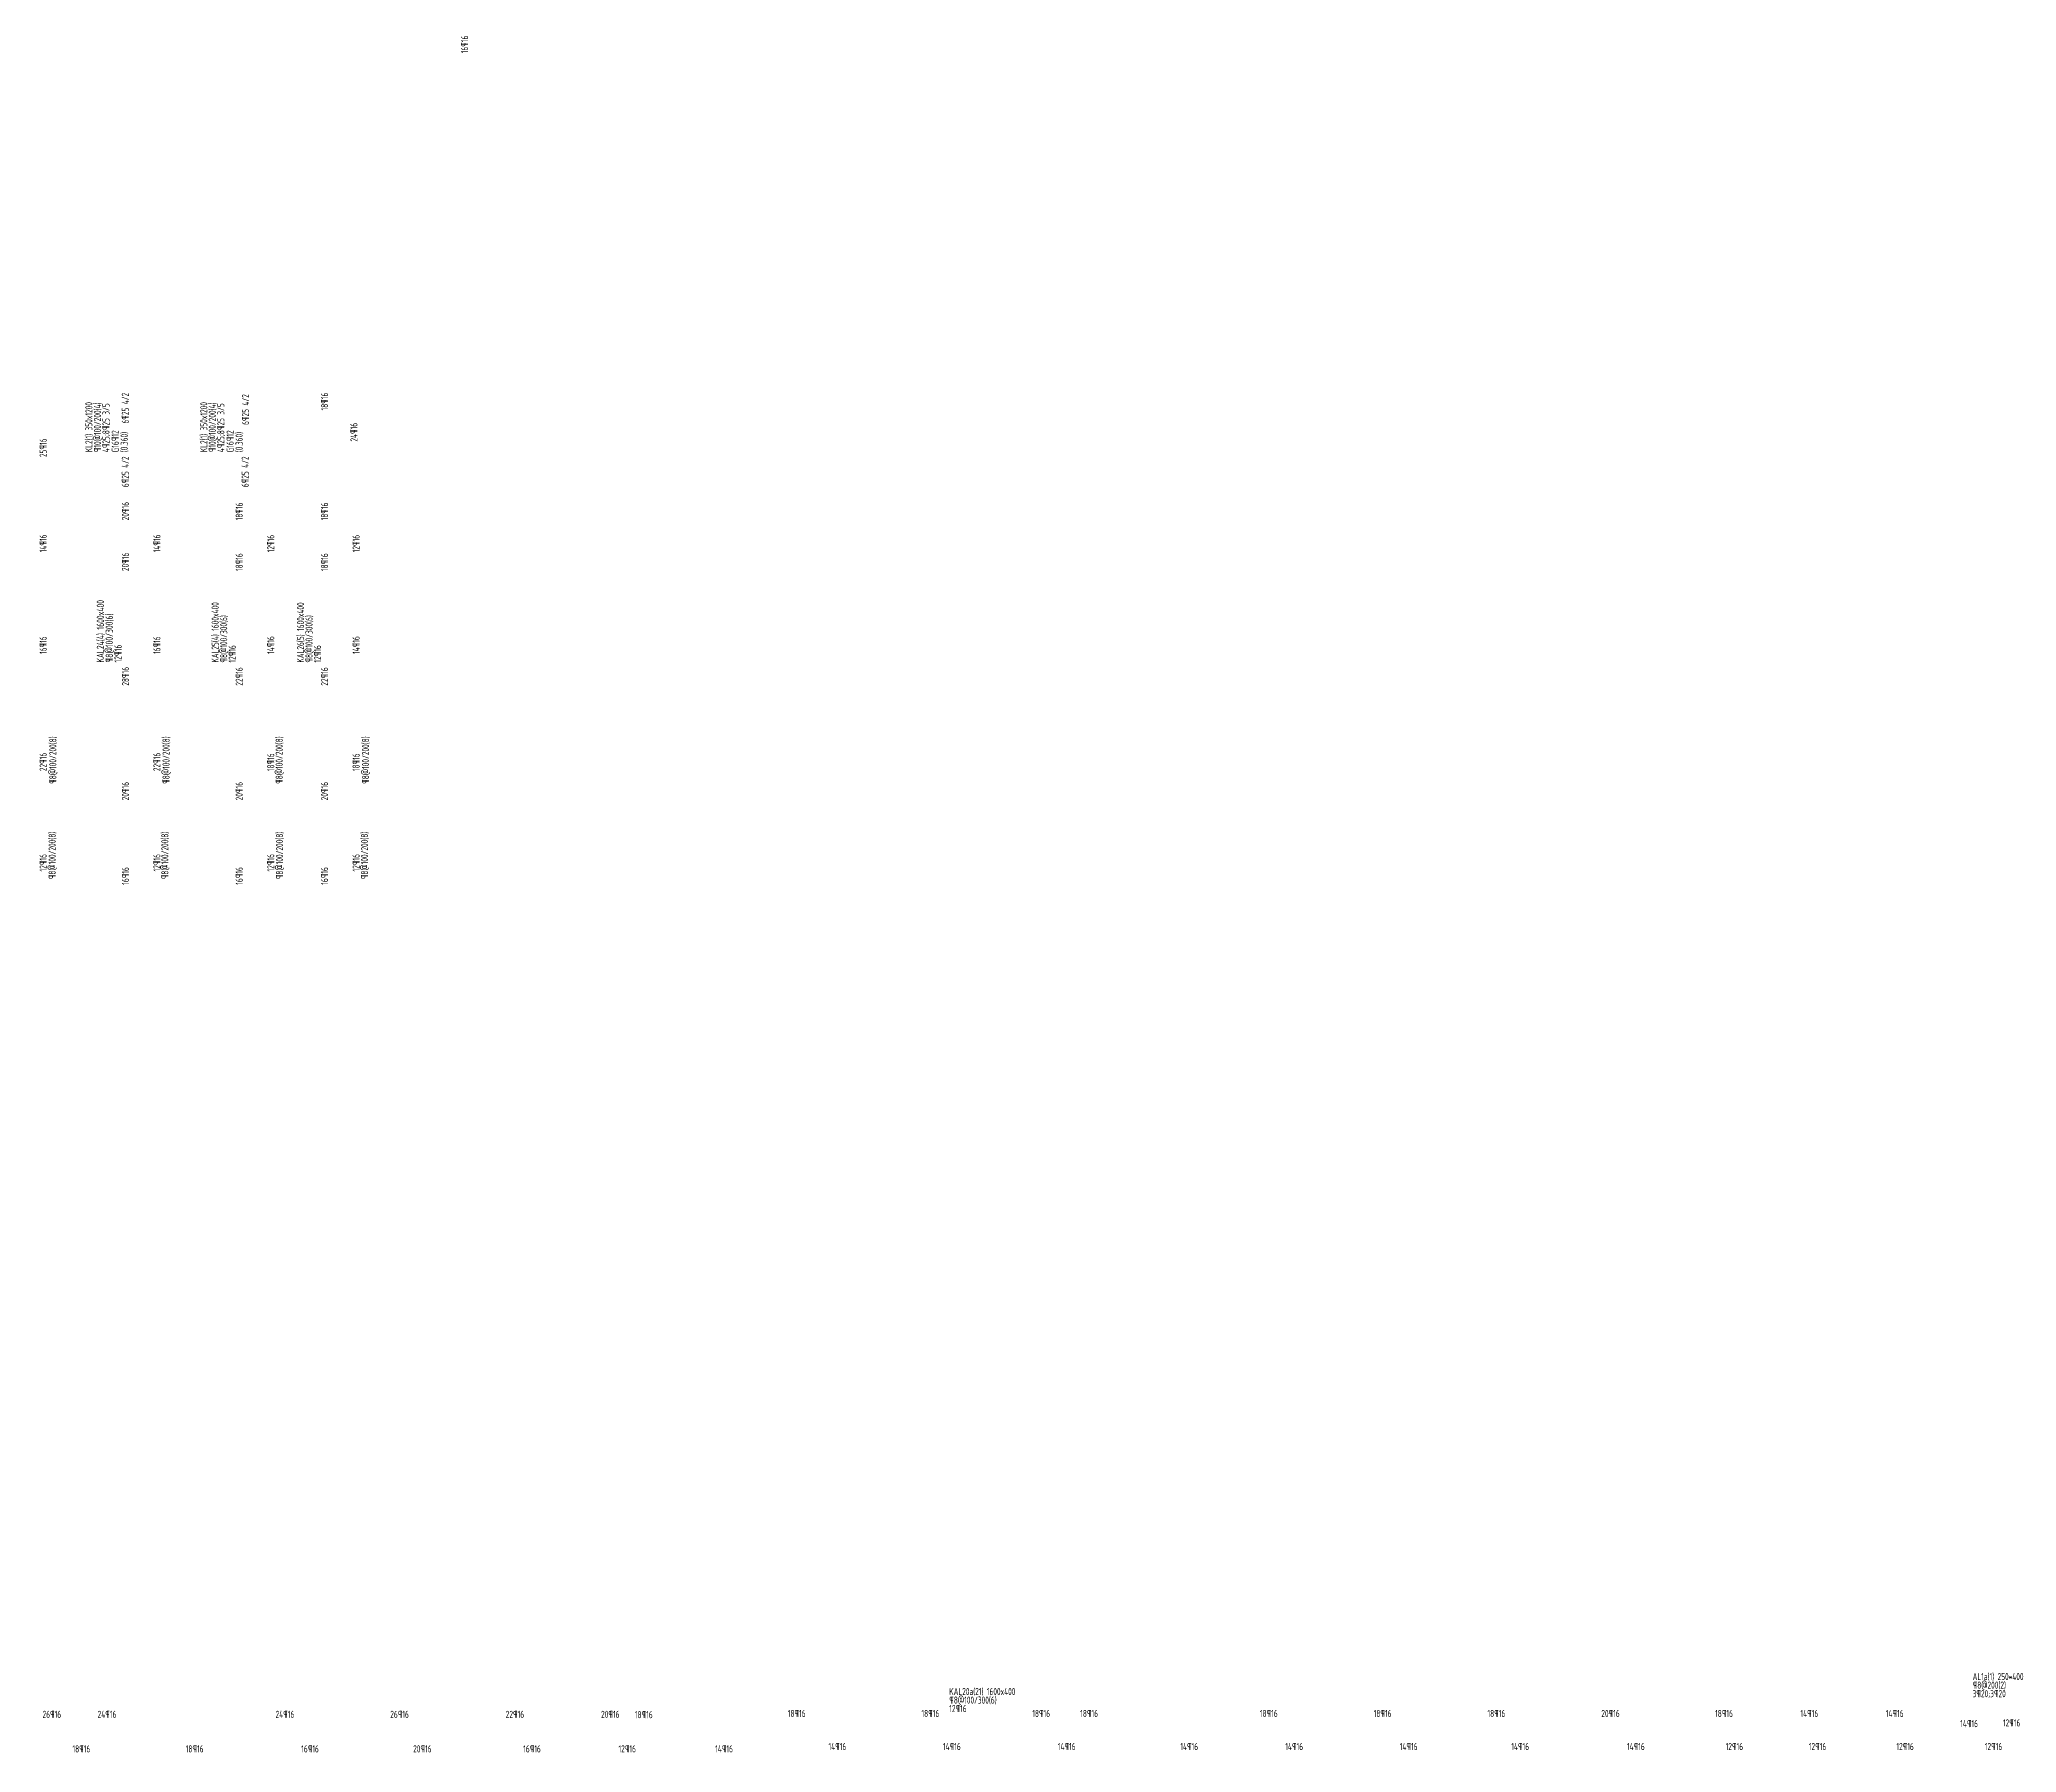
# Model space of a CAD drawing. Extents: x 2468086 to 6957054, y -3413633 to -667223.
# Drawn here: x 5572817 to 5711791, y -1469414 to -1349052 of the extents above; entities that cross this region are included whole.
import ezdxf

# ---------------------------------------------------------------- set-up
doc = ezdxf.new("R2010")
doc.units = 0
doc.header["$LTSCALE"] = 100
doc.header["$MEASUREMENT"] = 0
for name, color, linetype in [('垂直标注', 2, 'CONTINUOUS'), ('垂直钢筋', 7, 'CONTINUOUS'), ('水平标注', 2, 'CONTINUOUS'), ('水平钢筋', 7, 'CONTINUOUS')]:
    doc.layers.add(name, color=color, linetype=linetype)
doc.styles.get("Standard").update_dxf_attribs({"font": 'gbxwxt.shx', "width": 0.8, "bigfont": 'gbhzfs.shx'})

msp = doc.modelspace()

# ---------------------------------------------------------------- texts
at = {"layer": '垂直标注', "width": 0.7}
for s, height, p in [('KL2(1) 350x1200', 500, (5576537.3, -1378050.8)), ('¶10@100/200(4)', 500, (5577137.3, -1378050.8)), ('4¶25;8¶25 3/5', 500, (5577737.3, -1378050.8)), ('KL2(1) 350x1200', 500, (5584612.3, -1378050.8)), ('¶10@100/200(4)', 500, (5585212.3, -1378050.8)), ('4¶25;8¶25 3/5', 500, (5585812.3, -1378050.8)), ('G16¶12', 500, (5578387.4, -1378050.8)), ('(0.360)', 500, (5579019.1, -1378050.8)), ('G16¶12', 500, (5586462.4, -1378050.8)), ('(0.360)', 500, (5587094.1, -1378050.8)), ('KAL24(4) 1600x400', 516.665, (5577355.1, -1392828.9)), ('KAL25(4) 1600x400', 499.988, (5585411.5, -1392832.2)), ('KAL26(5) 1600x400', 499.999, (5591411.5, -1392832.2)), ('¶8@100/300(6)', 516.665, (5577975.1, -1392828.9)), ('¶8@100/300(6)', 499.988, (5586011.5, -1392832.2)), ('¶8@100/300(6)', 499.999, (5592011.5, -1392832.2)), ('12¶16', 516.67, (5578595.1, -1392828.9)), ('12¶16', 499.99, (5586611.5, -1392832.2)), ('12¶16', 500, (5592611.5, -1392832.2))]:
    msp.add_text(s, height=height, rotation=90, dxfattribs=at).set_placement(p)
at = {"layer": '垂直钢筋', "width": 0.7}
for s, p in [('16¶16', (5602946.8, -1350014.6)), ('6¶25 4/2', (5579098.7, -1376035.2)), ('6¶25 4/2', (5587546.1, -1376131.4)), ('18¶16', (5593103.1, -1375113.8)), ('24¶16', (5595169, -1377302.5)), ('25¶16', (5573319, -1378389.6)), ('6¶25 4/2', (5579098.7, -1380506.2)), ('6¶25 4/2', (5587523.7, -1380506.2)), ('20¶16', (5579103.1, -1382836)), ('18¶16', (5587103.1, -1382836)), ('18¶16', (5593103.1, -1382836)), ('14¶16', (5573319, -1385081.1)), ('14¶16', (5581319, -1385081.1)), ('12¶16', (5589319, -1385081.1)), ('12¶16', (5595319, -1385081.1)), ('20¶16', (5579103.1, -1386401.9)), ('18¶16', (5587103.1, -1386401.9)), ('18¶16', (5593103.1, -1386401.9)), ('16¶16', (5573319, -1392226.6)), ('16¶16', (5581319, -1392226.6)), ('14¶16', (5589319, -1392226.6)), ('14¶16', (5595319, -1392226.6)), ('28¶16', (5579103.1, -1394453.8)), ('22¶16', (5587103.1, -1394453.8)), ('22¶16', (5593103.1, -1394453.8)), ('22¶16', (5573319, -1400460.9)), ('¶8@100/200(8)', (5574000.8, -1401352)), ('22¶16', (5581319, -1400460.9)), ('¶8@100/200(8)', (5581960, -1401352)), ('¶8@100/200(8)', (5589915.3, -1401352)), ('¶8@100/200(8)', (5595986.6, -1401352)), ('18¶16', (5589319, -1400460.9)), ('18¶16', (5595319, -1400460.9)), ('20¶16', (5579103.1, -1402510.8)), ('20¶16', (5587103.1, -1402510.8)), ('20¶16', (5593103.1, -1402510.8)), ('¶8@100/200(8)', (5573952.9, -1408056.6)), ('¶8@100/200(8)', (5581877, -1408056.6)), ('¶8@100/200(8)', (5589937.6, -1408056.6)), ('¶8@100/200(8)', (5595910.8, -1408056.6)), ('12¶16', (5573319, -1407508)), ('16¶16', (5579103.1, -1408443.7)), ('12¶16', (5581319, -1407508)), ('16¶16', (5587103.1, -1408443.7)), ('12¶16', (5589319, -1407508)), ('16¶16', (5593103.1, -1408443.7)), ('12¶16', (5595319, -1407508))]:
    msp.add_text(s, height=500, rotation=90, dxfattribs=at).set_placement(p)
at = {"layer": '水平标注', "width": 0.7}
for s, p in [('AL1a(1) 250*400', (5708709.4, -1464333.6)), ('¶8@200(2)', (5708709.4, -1464933.6)), ('12¶16', (5636768.9, -1466583.6)), ('¶8@100/300(6)', (5636768.9, -1465983.6)), ('KAL20a(21) 1600x400', (5636768.9, -1465383.6)), ('3¶20;3¶20', (5708709.4, -1465533.6))]:
    msp.add_text(s, height=500, dxfattribs=at).set_placement(p)
at = {"layer": '水平钢筋', "width": 0.7}
for s, p in [('26¶16', (5573030.6, -1466986.8)), ('24¶16', (5576901.4, -1466986.8)), ('24¶16', (5589409.9, -1466986.8)), ('26¶16', (5597473.3, -1466986.8)), ('22¶16', (5605592.8, -1466986.8)), ('20¶16', (5612294.5, -1466986.8)), ('18¶16', (5614670.8, -1467009.8)), ('18¶16', (5625420.3, -1466924.4)), ('18¶16', (5634818.1, -1466924.4)), ('18¶16', (5642607.3, -1466924.4)), ('18¶16', (5645976.3, -1466924.4)), ('18¶16', (5658607.3, -1466924.4)), ('18¶16', (5666607.3, -1466924.4)), ('18¶16', (5674607.3, -1466924.4)), ('20¶16', (5682607.3, -1466924.4)), ('18¶16', (5690607.3, -1466924.5)), ('14¶16', (5696607.3, -1466924.5)), ('14¶16', (5702607.3, -1466924.5)), ('14¶16', (5707835.7, -1467640.2)), ('12¶16', (5710841.4, -1467589.6)), ('18¶16', (5575134.3, -1469414.2)), ('18¶16', (5583095.4, -1469414.2)), ('16¶16', (5591212.8, -1469414.2)), ('20¶16', (5599082.9, -1469414.2)), ('16¶16', (5606818, -1469414.2)), ('12¶16', (5613519.3, -1469414.2)), ('14¶16', (5620312.9, -1469414.2)), ('14¶16', (5628280, -1469248.5)), ('14¶16', (5636327.4, -1469248.5)), ('14¶16', (5644403.9, -1469248.5)), ('14¶16', (5653014.2, -1469248.5)), ('14¶16', (5660393.3, -1469248.5)), ('14¶16', (5668439.3, -1469248.5)), ('14¶16', (5676280.1, -1469248.5)), ('14¶16', (5684411, -1469248.5)), ('12¶16', (5691350.6, -1469248.5)), ('12¶16', (5697197.4, -1469248.5)), ('12¶16', (5703351, -1469248.5)), ('12¶16', (5709568.8, -1469248.5))]:
    msp.add_text(s, height=500, dxfattribs=at).set_placement(p)

doc.saveas('drawing.dxf')
